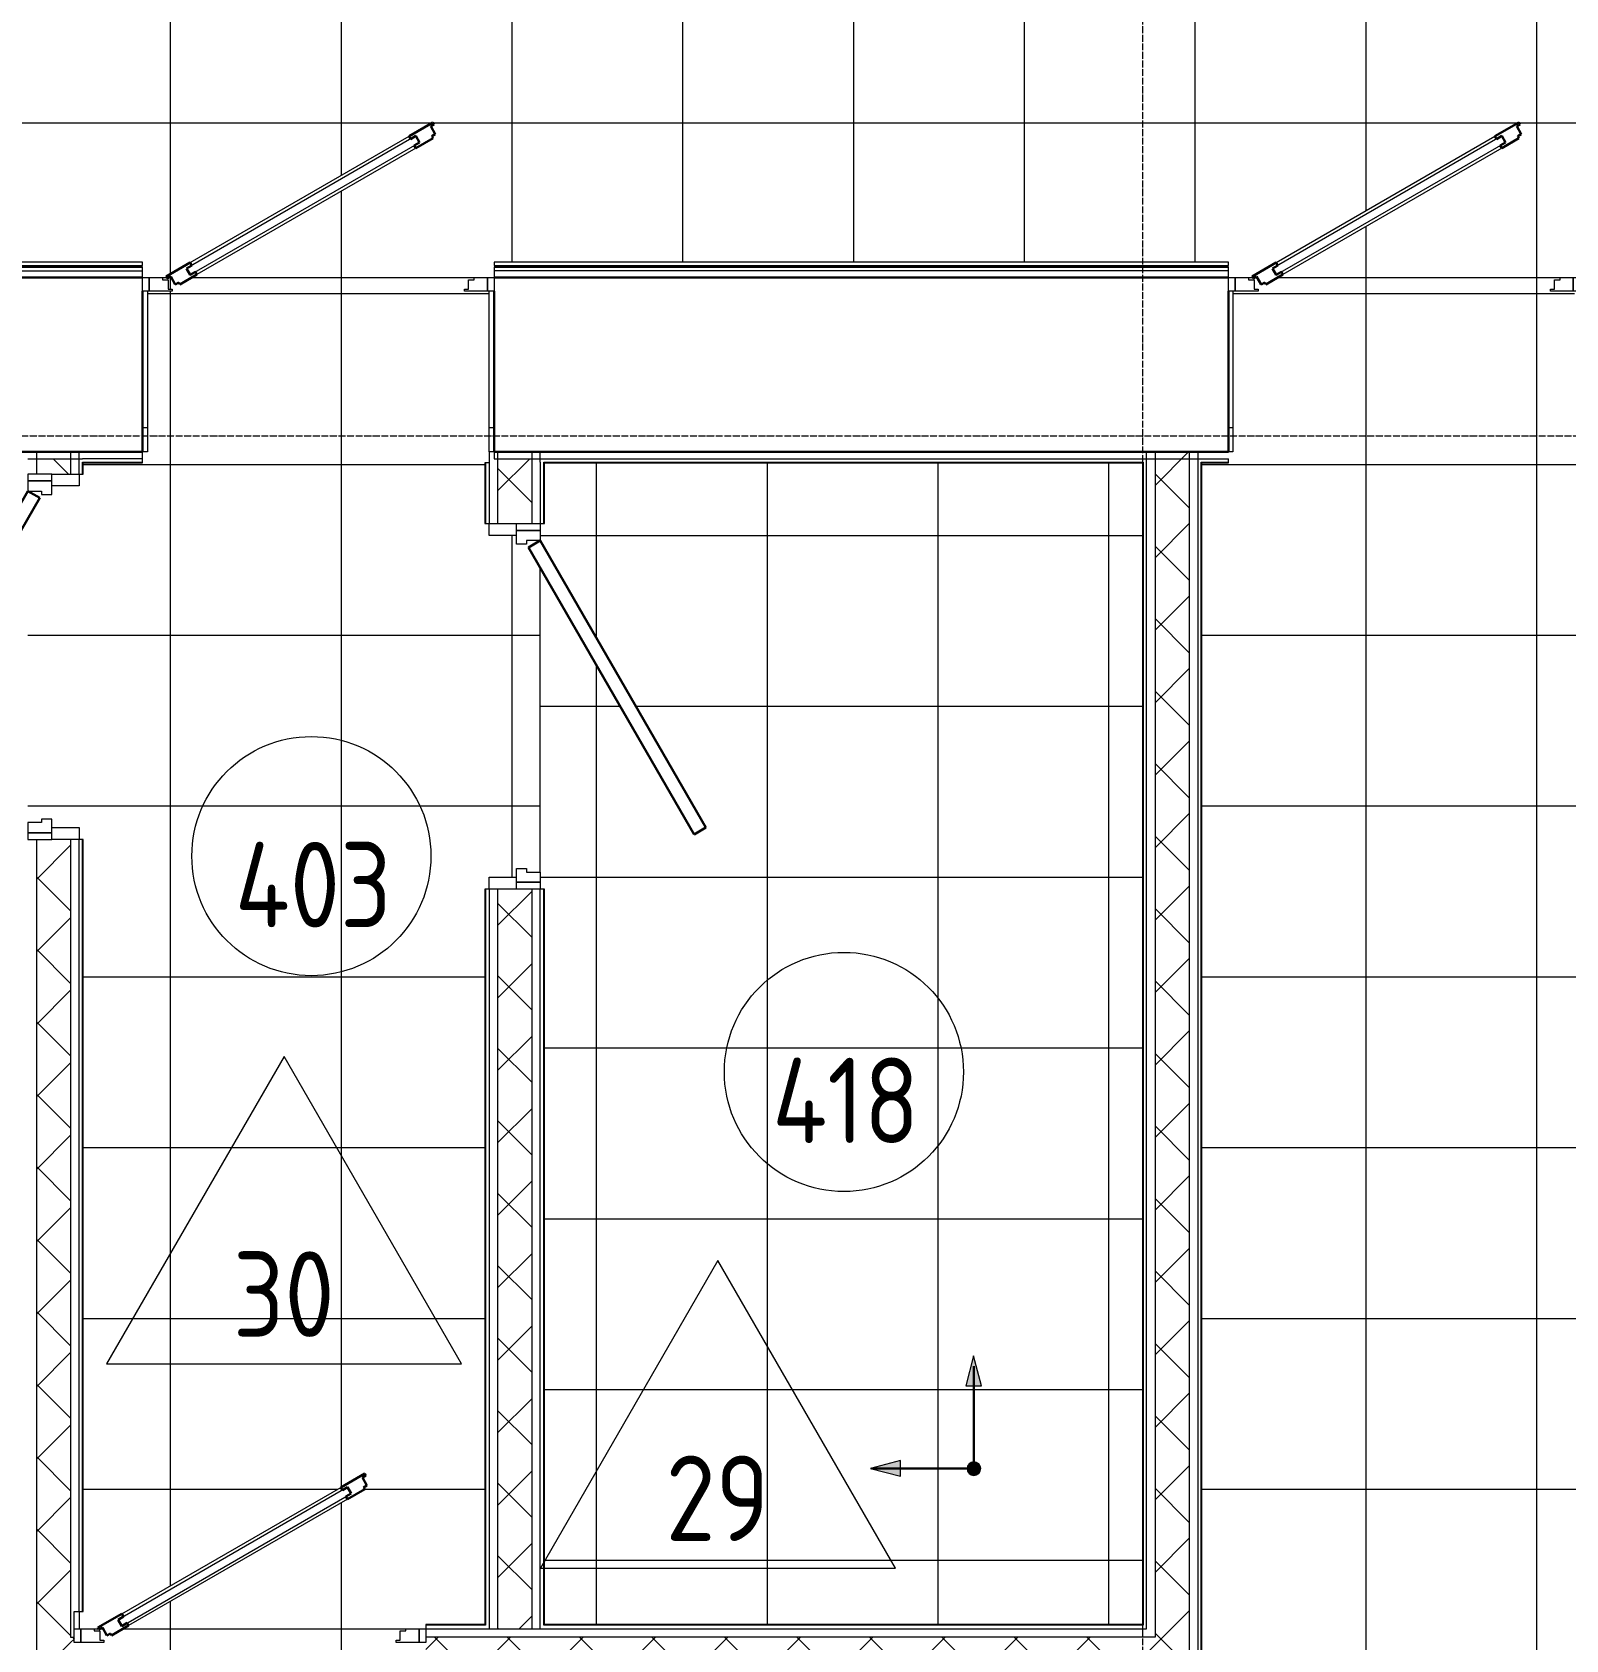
# Model space of a CAD drawing. Header units: millimetres. Extents: x -10915 to 62537, y -37640 to 44223.
# Drawn here: x 35197 to 39688, y 4771 to 9477 of the extents above; entities that cross this region are included whole.
import ezdxf

# ---------------------------------------------------------------- set-up
doc = ezdxf.new("R2010")
doc.units = ezdxf.units.MM
doc.linetypes.add('ADSK_Линия сетки', pattern=[25, 20, -2.5, 0, -2.5])
for name, color, linetype, lineweight in [('Двери', 7, 'Continuous', 9), ('Марки', 7, 'Continuous', 20), ('Марки помещений', 7, 'Continuous', 20), ('Оси', 7, 'Continuous', 9), ('Перекрытие', 7, 'Continuous', 18), ('Перекрытие штриховка', 7, 'Continuous', 18), ('Стены внутренние', 7, 'Continuous', 18), ('Стены несущие', 7, 'Continuous', 30), ('Стены отделка', 7, 'Continuous', 30), ('Стены штриховка', 7, 'Continuous', 9), ('Узлы', 7, 'Continuous', 18)]:
    doc.layers.add(name, color=color, linetype=linetype, lineweight=lineweight)
doc.layers.add('Линии', color=7, linetype='Continuous', lineweight=9, true_color=0x00a600)
doc.styles.add('GOST Common_2', font='GOST_Common.ttf', dxfattribs={"width": 0.9, "height": 250})
pattern_1 = [(45, (0, 0), (-106.066, 106.066), []), (135, (0, 0), (-106.066, -106.066), [])]

# ---------------------------------------------------------------- blocks, each defined once
blk = doc.blocks.new('АС_Дверь_Однопольная_Алюминиевая - 1030х2200 алюм Д31п-4653807-План полов 4-го этажа')
at = {"layer": 'Двери'}
for p, q in [((-390, -215), (-370, -215)), ((-390, -255), (-390, -215)), ((-370, -215), (-370, -255)), ((-370, -215), (-303, -215)), ((-370, -255), (-370, -215)), ((-314.5, -221.5), (-314.5, -248.5)), ((-303, -221.5), (-314.5, -221.5)), ((-303, -215), (-303, -221.5)), ((553, -215), (620, -215)), ((553, -221.5), (553, -215)), ((564.5, -221.5), (553, -221.5)), ((564.5, -248.5), (564.5, -221.5)), ((620, -215), (640, -215)), ((620, -255), (620, -215)), ((620, -215), (620, -255)), ((640, -215), (640, -255)), ((-370, -255), (-390, -255)), ((-331, -255), (-370, -255)), ((-331, -248.5), (-331, -255)), ((-314.5, -248.5), (-331, -248.5)), ((500.3, -262.9), (-171.7, -650.9)), ((-161, -669.5), (511.1, -281.5)), ((-160.6, -634.1), (480.2, -264.1)), ((511.1, -281.5), (500.3, -262.9)), ((581, -248.5), (564.5, -248.5)), ((581, -255), (581, -248.5)), ((620, -255), (581, -255)), ((640, -255), (620, -255)), ((500.2, -298.8), (-140.6, -668.8)), ((-171.7, -650.9), (-161, -669.5))]:
    blk.add_line(p, q, dxfattribs=at)
at = {"layer": 'Двери', "lineweight": 30}
for p, q in [((480.2, -264.1), (530.5, -235.1)), ((530.5, -235.1), (533.7, -240.7)), ((533.7, -240.7), (543.7, -235)), ((543.7, -235), (557.2, -258.4)), ((480.2, -264.1), (484.7, -271.9)), ((484.7, -271.9), (500.3, -262.9)), ((511.1, -281.5), (495.5, -290.5)), ((570.4, -258.3), (500.2, -298.8)), ((500.3, -262.9), (511.1, -281.5)), ((557.2, -258.4), (567.1, -252.6)), ((567.1, -252.6), (570.4, -258.3)), ((495.5, -290.5), (500.2, -298.8)), ((-210.9, -663.1), (-160.6, -634.1)), ((-156.1, -641.9), (-171.7, -650.9)), ((-171.7, -650.9), (-161, -669.5)), ((-160.6, -634.1), (-156.1, -641.9)), ((-217.6, -674.5), (-207.6, -668.7)), ((-204.1, -697.9), (-217.6, -674.5)), ((-214, -703.6), (-204.1, -697.9)), ((-210.8, -709.3), (-214, -703.6)), ((-207.6, -668.7), (-210.9, -663.1)), ((-140.6, -668.8), (-210.8, -709.3)), ((-161, -669.5), (-145.4, -660.5)), ((-145.4, -660.5), (-140.6, -668.8))]:
    blk.add_line(p, q, dxfattribs=at)
blk = doc.blocks.new('АС_Дверь_Однопольная_Алюминиевая - 1030х2200 алюм Д31п-3648851-План полов 4-го этажа')
at = {"layer": 'Двери'}
for p, q in [((-390, -215), (-370, -215)), ((-390, -255), (-390, -215)), ((-370, -215), (-370, -255)), ((-370, -215), (-303, -215)), ((-370, -255), (-370, -215)), ((-314.5, -221.5), (-314.5, -248.5)), ((-303, -221.5), (-314.5, -221.5)), ((-303, -215), (-303, -221.5)), ((553, -215), (620, -215)), ((553, -221.5), (553, -215)), ((564.5, -221.5), (553, -221.5)), ((564.5, -248.5), (564.5, -221.5)), ((620, -215), (640, -215)), ((620, -255), (620, -215)), ((620, -215), (620, -255)), ((640, -215), (640, -255)), ((-370, -255), (-390, -255)), ((-331, -255), (-370, -255)), ((-331, -248.5), (-331, -255)), ((-314.5, -248.5), (-331, -248.5)), ((500.3, -262.9), (-171.7, -650.9)), ((-161, -669.5), (511.1, -281.5)), ((-160.6, -634.1), (480.2, -264.1)), ((511.1, -281.5), (500.3, -262.9)), ((581, -248.5), (564.5, -248.5)), ((581, -255), (581, -248.5)), ((620, -255), (581, -255)), ((640, -255), (620, -255)), ((500.2, -298.8), (-140.6, -668.8)), ((-171.7, -650.9), (-161, -669.5))]:
    blk.add_line(p, q, dxfattribs=at)
at = {"layer": 'Двери', "lineweight": 30}
for p, q in [((480.2, -264.1), (530.5, -235.1)), ((530.5, -235.1), (533.7, -240.7)), ((533.7, -240.7), (543.7, -235)), ((543.7, -235), (557.2, -258.4)), ((480.2, -264.1), (484.7, -271.9)), ((484.7, -271.9), (500.3, -262.9)), ((511.1, -281.5), (495.5, -290.5)), ((570.4, -258.3), (500.2, -298.8)), ((500.3, -262.9), (511.1, -281.5)), ((557.2, -258.4), (567.1, -252.6)), ((567.1, -252.6), (570.4, -258.3)), ((495.5, -290.5), (500.2, -298.8)), ((-210.9, -663.1), (-160.6, -634.1)), ((-156.1, -641.9), (-171.7, -650.9)), ((-171.7, -650.9), (-161, -669.5)), ((-160.6, -634.1), (-156.1, -641.9)), ((-217.6, -674.5), (-207.6, -668.7)), ((-204.1, -697.9), (-217.6, -674.5)), ((-214, -703.6), (-204.1, -697.9)), ((-210.8, -709.3), (-214, -703.6)), ((-207.6, -668.7), (-210.9, -663.1)), ((-140.6, -668.8), (-210.8, -709.3)), ((-161, -669.5), (-145.4, -660.5)), ((-145.4, -660.5), (-140.6, -668.8))]:
    blk.add_line(p, q, dxfattribs=at)
blk = doc.blocks.new('AC_Дверь_Однопольная_Стальная - 1000х2100Н Д35п-металлическая-7234744-План полов 4-го этажа')
at = {"layer": 'Двери', "lineweight": 30}
for p, q in [((-485, 75), (355, 560)), ((375, 525.4), (-465, 40.4)), ((355, 560), (375, 525.4)), ((-465, 40.4), (-485, 75))]:
    blk.add_line(p, q, dxfattribs=at)
at = {"layer": 'Двери'}
for p, q in [((-535, 75), (-515, 75)), ((-535, 5), (-535, 75)), ((-515, 75), (-485, 75)), ((-515, 5), (-515, 75)), ((-515, 75), (-515, 5)), ((-485, 75), (-485, 35)), ((485, 75), (515, 75)), ((485, 35), (485, 75)), ((515, 75), (515, 5)), ((515, 75), (535, 75)), ((515, 5), (515, 75)), ((535, 75), (535, 5)), ((-515, 5), (-535, 5)), ((-475, 5), (-515, 5)), ((-485, 35), (-475, 35)), ((-475, 35), (-475, 5)), ((475, 35), (485, 35)), ((475, 5), (475, 35)), ((515, 5), (475, 5)), ((535, 5), (515, 5))]:
    blk.add_line(p, q, dxfattribs=at)
blk = doc.blocks.new('АС_Дверь_Однопольная_Алюминиевая - 1030х2200 алюм ост с мат_плёнкой Д19п-3648776-План полов 4-го этажа')
at = {"layer": 'Двери'}
for p, q in [((-390, -35), (-370, -35)), ((-390, -75), (-390, -35)), ((-370, -35), (-370, -75)), ((-370, -35), (-303, -35)), ((-370, -75), (-370, -35)), ((-314.5, -41.5), (-314.5, -68.5)), ((-303, -41.5), (-314.5, -41.5)), ((-303, -35), (-303, -41.5)), ((553, -35), (620, -35)), ((553, -41.5), (553, -35)), ((564.5, -41.5), (553, -41.5)), ((564.5, -68.5), (564.5, -41.5)), ((620, -35), (640, -35)), ((620, -75), (620, -35)), ((620, -35), (620, -75)), ((640, -35), (640, -75)), ((-370, -75), (-390, -75)), ((-331, -75), (-370, -75)), ((-331, -68.5), (-331, -75)), ((-314.5, -68.5), (-331, -68.5)), ((500.3, -82.9), (-171.7, -470.9)), ((-160.6, -454.1), (480.2, -84.1)), ((511.1, -101.5), (500.3, -82.9)), ((581, -68.5), (564.5, -68.5)), ((581, -75), (581, -68.5)), ((620, -75), (581, -75)), ((640, -75), (620, -75)), ((-161, -489.5), (511.1, -101.5)), ((500.2, -118.8), (-140.6, -488.8)), ((-171.7, -470.9), (-161, -489.5))]:
    blk.add_line(p, q, dxfattribs=at)
at = {"layer": 'Двери', "lineweight": 30}
for p, q in [((480.2, -84.1), (530.5, -55.1)), ((480.2, -84.1), (484.7, -91.9)), ((484.7, -91.9), (500.3, -82.9)), ((570.4, -78.3), (500.2, -118.8)), ((500.3, -82.9), (511.1, -101.5)), ((530.5, -55.1), (533.7, -60.7)), ((533.7, -60.7), (543.7, -55)), ((543.7, -55), (557.2, -78.4)), ((557.2, -78.4), (567.1, -72.6)), ((567.1, -72.6), (570.4, -78.3)), ((511.1, -101.5), (495.5, -110.5)), ((495.5, -110.5), (500.2, -118.8)), ((-210.9, -483.1), (-160.6, -454.1)), ((-156.1, -461.9), (-171.7, -470.9)), ((-160.6, -454.1), (-156.1, -461.9)), ((-217.6, -494.5), (-207.6, -488.7)), ((-204.1, -517.9), (-217.6, -494.5)), ((-207.6, -488.7), (-210.9, -483.1)), ((-140.6, -488.8), (-210.8, -529.3)), ((-171.7, -470.9), (-161, -489.5)), ((-161, -489.5), (-145.4, -480.5)), ((-145.4, -480.5), (-140.6, -488.8)), ((-214, -523.6), (-204.1, -517.9)), ((-210.8, -529.3), (-214, -523.6))]:
    blk.add_line(p, q, dxfattribs=at)
blk = doc.blocks.new('AC_Дверь_Однопольная_Стальная - 1070х2200Н Д8л противопож EI30-6395701-План полов 4-го этажа')
at = {"layer": 'Двери', "lineweight": 30}
for p, q in [((-355, 560), (-375, 525.4)), ((-375, 525.4), (465, 40.4)), ((485, 75), (-355, 560)), ((465, 40.4), (485, 75))]:
    blk.add_line(p, q, dxfattribs=at)
at = {"layer": 'Двери'}
for p, q in [((-515, 75), (-535, 75)), ((-535, 75), (-535, 5)), ((-485, 75), (-515, 75)), ((-515, 75), (-515, 5)), ((-515, 5), (-515, 75)), ((-485, 35), (-485, 75)), ((515, 75), (485, 75)), ((485, 75), (485, 35)), ((515, 5), (515, 75)), ((535, 75), (515, 75)), ((515, 75), (515, 5)), ((535, 5), (535, 75)), ((-535, 5), (-515, 5)), ((-515, 5), (-475, 5)), ((-475, 35), (-485, 35)), ((-475, 5), (-475, 35)), ((485, 35), (475, 35)), ((475, 35), (475, 5)), ((475, 5), (515, 5)), ((515, 5), (535, 5))]:
    blk.add_line(p, q, dxfattribs=at)
blk = doc.blocks.new('ADSK_Марка_Помещение_ОдноЗначение - Номер-159740-План полов 4-го этажа')
at = {"layer": 'Марки помещений'}
blk.add_circle((0, 0), 3.5, dxfattribs=at)
blk = doc.blocks.new('ADSK_Марка_ПерекрытиеПол - Экземпляр_Отделка пола-158379-План полов 4-го этажа')
at = {"layer": 'Марки', "color": 1, "true_color": 0xff0000}
for p, q in [((0, 9), (-5.196, 0)), ((5.196, 0), (0, 9)), ((-5.196, 0), (5.196, 0))]:
    blk.add_line(p, q, dxfattribs=at)

msp = doc.modelspace()

# ---------------------------------------------------------------- hatches: boundary and pattern name
at = {"layer": 'Перекрытие штриховка', "lineweight": 9, "true_color": 0x787878}
h = msp.add_hatch(dxfattribs=at)
h.set_pattern_fill('FP_18', color=8, style=0, pattern_type=2)
h.set_pattern_definition([(0, (9602.2, 36211.3), (0, 500), []), (90, (9602.2, 36211.3), (-500, 3e-14), [])])
h.paths.add_polyline_path([(47086.468, 8849.26), (47087.212, 8848.811), (47087.212, 8849.482)])
h.paths.add_polyline_path([(47382.331, 8845.461), (47381.412, 8844.172), (47382.639, 8844.429), (47382.553, 8844.717)])
h.paths.add_polyline_path([(48911.614, 9646.429), (48913.614, 9644.429), (48913.614, 9646.429)])
h.paths.add_polyline_path([(24278.876, 12574.426), (24278.876, 12575.226), (24278.865, 12574.434)])
h.paths.add_polyline_path([(31985.904, 8790.238), (31983.904, 8788.238), (31985.904, 8788.238)])
h.paths.add_polyline_path([(44748.18, 8627.057), (47077.5, 8627.057), (47078.181, 8833.429), (47083.106, 8846.996), (47092.141, 8852.197), (47093.31, 8852.51), (47095.821, 8853.714), (47135.503, 8854.475), (47135.503, 8864.499), (47148.494, 8864.499), (47148.494, 8854.475), (47366.5, 8853.747), (47380.753, 8847.805), (47385.581, 8841.333), (47385.581, 8838.619), (47386.771, 8837.322), (47387.5, 8771.831), (47388.635, 8627.057), (47394.5, 8627.212), (47394.5, 8979.429), (47410.5, 8979.429), (47410.5, 9518.429), (47402.5, 9518.429), (47402.5, 9528.429), (47410.5, 9528.429), (47410.5, 9634.429), (47408.5, 9634.429), (47408.5, 9646.429), (48883.614, 9646.429), (48883.614, 9770), (48893.614, 9770), (48893.614, 9646.429), (48911.614, 9646.429), (48911.614, 9770), (48923.614, 9770), (48923.614, 9879.641), (48471.614, 10662.528), (48479.409, 10667.028), (48474.409, 10675.688), (48519.442, 10701.688), (48514.442, 10710.348), (48522.236, 10714.848), (48923.614, 10019.641), (48923.614, 10920.359), (48842.236, 10779.408), (48834.442, 10783.908), (48829.442, 10775.248), (48784.409, 10801.248), (48779.409, 10792.587), (48771.614, 10797.087), (48923.614, 11060.359), (48923.614, 11170), (48911.614, 11170), (48911.614, 12109.937), (48893.614, 12109.937), (48893.614, 11170), (48883.614, 11170), (48883.614, 12081.937), (48373.189, 12081.937), (48373.189, 12091.937), (48883.614, 12091.937), (48883.614, 12109.937), (48373.189, 12109.937), (48373.189, 12613.937), (48548.684, 12613.937), (48548.556, 12616.937), (48373.189, 12616.937), (48373.189, 12626.937), (48548.822, 12626.937), (48550.822, 12814.342), (46168.189, 12814.342), (46168.189, 12626.937), (46633.189, 12626.937), (46633.189, 12616.937), (46168.189, 12616.937), (46168.189, 12613.937), (46633.189, 12613.937), (46633.189, 12109.937), (44699.094, 12109.937), (44699.094, 12141.937), (42999.094, 12141.937), (42999.094, 12109.937), (39894.565, 12109.937), (39894.565, 12141.937), (39129.809, 12141.937), (39715.349, 11803.687), (39712.201, 11798.187), (39722.14, 11792.448), (39708.64, 11769.066), (39718.599, 11763.316), (39715.349, 11757.687), (39049.809, 12141.937), (38864.565, 12141.937), (38864.565, 12109.937), (37896.849, 12109.937), (37896.826, 12111.937), (37894.826, 12111.937), (37889.952, 12525.562), (37889.835, 12525.594), (37871.951, 12525.594), (37877.06, 12091.937), (38864.565, 12091.937), (38864.565, 12081.937), (37867.177, 12081.937), (37861.796, 12525.668), (35142.497, 12532.827), (35142.668, 12542.826), (37861.832, 12535.668), (37861.773, 12538.668), (24465.876, 12572.837), (24465.876, 12423.559), (24455.876, 12423.559), (24455.876, 12573.96), (24452.876, 12573.368), (24452.876, 12423.559), (24440.876, 12423.559), (24440.876, 12420.75), (24340.876, 12420.75), (24340.876, 12430.75), (24300.876, 12430.75), (24300.876, 12420.75), (24283.876, 12420.75), (24283.876, 12423.559), (24278.876, 12423.559), (24278.876, 12574.426), (24275.876, 12574.401), (24275.876, 12423.559), (24265.876, 12423.559), (24265.876, 12574.461), (24171.376, 12574.461), (24171.376, 12455.512), (24200.876, 12455.512), (24200.876, 12443.512), (24171.376, 12443.512), (24171.376, 10935.75), (24283.876, 10935.75), (24283.876, 10960.75), (24300.876, 10960.75), (24300.876, 10950.75), (24340.876, 10950.75), (24340.876, 10960.75), (24440.876, 10960.75), (24440.876, 10935.75), (31998.904, 10935.75), (31998.904, 10730.75), (31988.904, 10730.75), (31988.904, 10925.75), (24440.876, 10925.75), (24440.876, 10922.75), (31983.904, 10922.75), (31983.904, 10920.75), (31985.904, 10920.75), (31985.904, 10730.75), (31973.904, 10730.75), (31973.904, 10645.358), (31978.404, 10647.956), (32295.904, 10098.029), (32288.11, 10093.529), (32293.11, 10084.869), (32248.077, 10058.869), (32253.077, 10050.209), (32245.283, 10045.709), (31973.904, 10515.75), (31973.904, 9245.75), (32375.283, 9940.957), (32383.077, 9936.457), (32388.077, 9945.118), (32433.11, 9919.118), (32438.11, 9927.778), (32445.904, 9923.278), (31978.404, 9113.544), (31973.904, 9116.142), (31973.904, 9030.75), (31985.904, 9030.75), (31985.904, 8790.238), (31988.904, 8790.238), (31988.904, 9030.75), (31998.904, 9030.75), (31998.904, 8803.238), (35520, 8803.238), (35520, 8793.238), (31998.904, 8793.238), (31998.904, 8790.238), (35520, 8790.238), (35520, 8758.238), (35591.506, 8758.238), (35589.838, 8761.609), (36370.865, 9212.347), (36374.034, 9206.859), (36364.075, 9201.109), (36377.575, 9177.726), (36367.615, 9171.976), (36370.784, 9166.3), (35664, 8758.238), (36550, 8758.238), (36550, 8790.238), (38699.5, 8790.238), (38699.5, 8758.238), (38771.006, 8758.238), (38769.338, 8761.609), (39550.365, 9212.347), (39553.534, 9206.859), (39543.575, 9201.109), (39557.075, 9177.726), (39547.115, 9171.976), (39550.284, 9166.3), (38843.5, 8758.238), (39729.5, 8758.238), (39729.5, 8790.238), (40041.13, 8790.238), (40041.13, 8793.238), (39729.5, 8793.238), (39729.5, 8803.238), (40041.13, 8803.238), (40041.13, 9100.345), (41961.083, 9100.345), (41961.979, 8797.99), (41963.736, 8667.057), (42381.756, 8667.057), (42381.756, 8657.057), (41963.537, 8657.057), (41963.869, 8639.057), (42381.756, 8639.057), (42381.756, 8627.057), (42431.756, 8627.057), (43271.801, 9112.057), (43291.801, 9077.416), (42511.756, 8627.057), (43451.756, 8627.057), (43451.756, 8639.057), (44175, 8639.057), (44175.031, 8637.057), (44177, 8637.057), (44177, 8627.057), (44195, 8627.057), (44195, 8657.057), (43451.756, 8657.057), (43451.756, 8667.057), (44205, 8667.057), (44205, 8627.057)])
h.paths.add_polyline_path([(41950.758, 8637.057), (41950.426, 8638.744), (41948.868, 8637.057), (41950.736, 8637.057)])
h.paths.add_polyline_path([(41950.736, 8639.057), (41953.736, 8639.057), (41953.537, 8657.057), (41950.537, 8657.057)])
h.paths.add_polyline_path([(41951.083, 8667.057), (41953.426, 8667.057), (41951.083, 8983.221), (41951.083, 9090.345), (40051.13, 9090.345), (40051.13, 8803.238), (40054.13, 8803.238), (40054.13, 9085.345), (40056.13, 9085.345), (40056.13, 9087.345), (41946.083, 9087.345), (41946.083, 9085.345), (41948.083, 9085.345), (41948.978, 8797.99), (41950.868, 8667.057)])
h.paths.add_polyline_path([(31985.904, 8758.238), (32616.756, 8758.238), (32616.728, 8778.238), (31973.904, 8778.238), (31973.904, 8758.238), (31983.904, 8758.238)])
h.paths.add_polyline_path([(38776.5, 8758.238), (38784.285, 8758.238), (38782.129, 8761.488)])
h.paths.add_polyline_path([(35604.785, 8758.238), (35602.629, 8761.488), (35597, 8758.238), (35602.838, 8758.238)])
h.paths.add_polyline_path([(40054.13, 8790.238), (40054.13, 8793.238), (40051.13, 8793.238), (40051.13, 8790.238)])
h.paths.add_polyline_path([(40056.13, 8788.238), (40054.13, 8790.238), (40054.13, 8788.238)])
h.paths.add_polyline_path([(36802.446, 8793.238), (36550, 8793.238), (36550, 8803.238), (38699.5, 8803.238), (38699.5, 8793.238), (36893.264, 8793.238)])
h.paths.add_polyline_path([(47095.5, 8833.93), (47094.352, 8835.147), (47094.832, 8834.097)])
h.paths.add_polyline_path([(47369.5, 8833.936), (47370.939, 8835.433), (47370.377, 8836.429), (47369.5, 8834.81), (47369.5, 8834.136)])
h.paths.add_polyline_path([(31973.904, 9123.75), (31975.61, 9126.704), (31973.904, 9126.704)])
h.paths.add_polyline_path([(31973.904, 10633.811), (31975.61, 10634.795), (31973.904, 10637.75), (31973.904, 10634.795)])
h.paths.add_polyline_path([(24283.876, 10922.75), (24283.876, 10925.75), (24171.376, 10925.75), (24171.376, 10922.75), (24178.663, 10922.75)])
h.paths.add_polyline_path([(44847.212, 12081.937), (44699.094, 12081.937), (44699.094, 12091.937), (46633.189, 12091.937), (46633.189, 12081.937), (44890.918, 12081.937)])
h.paths.add_polyline_path([(42966.094, 12081.937), (39894.565, 12081.937), (39894.565, 12091.937), (42999.094, 12091.937), (42999.094, 12081.937)])
h.paths.add_polyline_path([(48911.614, 12109.937), (48913.614, 12111.937), (48911.614, 12111.937)])
h.paths.add_polyline_path([(35190.406, 12414.596), (24550.531, 12466.184), (24550.589, 12478.184), (35190.464, 12426.596)])
h.paths.add_polyline_path([(24438.376, 12470.75), (24440.876, 12470.75), (24439.833, 12574.837), (24438.376, 12574.837), (24438.376, 12567.99)])
h.paths.add_polyline_path([(37889.835, 12535.594), (37889.799, 12538.594), (37871.798, 12538.594), (37871.833, 12535.641), (37889.799, 12535.594)])
h.paths.add_polyline_path([(37891.776, 12538.589), (37891.799, 12538.594), (37891.75, 12540.562), (37889.952, 12538.594)])
h.paths.add_polyline_path([(37901.784, 12539.991), (37921.779, 12540.462), (37921.19, 12550.511), (37901.66, 12550.459), (37901.777, 12540.562)])
h.paths.add_polyline_path([(48608.346, 12601.937), (48588.558, 12602.15), (48588.686, 12601.937), (48606.423, 12601.937)])
h.paths.add_polyline_path([(46143.189, 12601.937), (46143.189, 12605.472), (46123.189, 12605.472), (46123.189, 12601.937)])
h.paths.add_polyline_path([(48576.685, 12613.937), (48576.685, 12616.937), (48558.716, 12616.937), (48558.684, 12613.937)])
h.paths.add_polyline_path([(48578.664, 12611.937), (48578.664, 12613.937), (48576.685, 12613.937)])
h.paths.add_polyline_path([(46155.189, 12613.937), (46158.189, 12613.937), (46158.189, 12616.937), (46155.189, 12616.937)])
h.paths.add_polyline_path([(46153.189, 12611.937), (46155.189, 12613.937), (46153.189, 12613.937)])
h.paths.add_polyline_path([(46158.189, 12626.937), (46158.189, 12814.342), (46155.189, 12814.342), (46155.189, 12626.937)])
h.paths.add_polyline_path([(48558.823, 12626.937), (48576.824, 12626.937), (48578.685, 12814.342), (48560.823, 12814.342), (48560.295, 12764.924)])
h = msp.add_hatch(dxfattribs=at)
h.set_pattern_fill('FP_57', color=8, style=0, pattern_type=2)
h.set_pattern_definition([(270, (-897.8, 38211.3), (500, 3e-14), []), (0, (-897.8, 38211.3), (0, 500), [])])
h.paths.add_polyline_path([(36523, 4815.238), (36523, 4813.238), (36524.891, 4813.347)])
h.paths.add_polyline_path([(35340, 4803.238), (35391.506, 4803.238), (35389.838, 4806.609), (36170.865, 5257.347), (36174.034, 5251.859), (36164.075, 5246.109), (36177.575, 5222.726), (36167.615, 5216.976), (36170.784, 5211.3), (35464, 4803.238), (36350, 4803.238), (36350, 4815.238), (36523, 4815.238), (36523, 6968.238), (36535, 6968.238), (36535, 7003.238), (36615, 7003.238), (36615, 7028.238), (36645, 7028.238), (36645, 7018.238), (36685, 7018.238), (36685, 7908.238), (36650.359, 7968.238), (36685, 7988.238), (36645, 7988.238), (36645, 7978.238), (36615, 7978.238), (36615, 8003.238), (36535, 8003.238), (36535, 8038.238), (36523, 8038.238), (36523, 8216.238), (36535, 8216.238), (36535, 8718.238), (36463, 8718.238), (36463, 8724.738), (36474.5, 8724.738), (36474.5, 8751.738), (36491, 8751.738), (36491, 8758.238), (35664, 8758.238), (35629.548, 8738.347), (35626.298, 8743.976), (35616.269, 8738.347), (35604.785, 8758.238), (35595.5, 8757.372), (35592.879, 8755.859), (35591.506, 8758.238), (35579, 8758.238), (35579, 8751.738), (35595.5, 8751.738), (35595.5, 8724.738), (35607, 8724.738), (35607, 8718.238), (35535, 8718.238), (35535, 8248.238), (35520, 8247.188), (35520, 8216.238), (35347, 8216.238), (35347, 8183.238), (35335, 8183.238), (35335, 8148.238), (35255, 8148.238), (35255, 8123.238), (35225, 8123.238), (35225, 8133.238), (35185, 8133.238), (35219.641, 8113.238), (35185, 8053.238), (35185, 7163.238), (35225, 7163.238), (35225, 7173.238), (35255, 7173.238), (35255, 7148.238), (35335, 7148.238), (35335, 7113.238), (35347, 7113.238), (35347, 4853.238), (35335, 4853.238), (35335, 4803.238)])
h.paths.add_polyline_path([(35397, 4803.238), (35404.785, 4803.238), (35402.629, 4806.488)])
h.paths.add_polyline_path([(35347, 8216.238), (35347, 8218.238), (35345, 8218.238)])
h = msp.add_hatch(dxfattribs=at)
h.set_pattern_fill('FP_54', color=8, style=0, pattern_type=2)
h.set_pattern_definition([(270, (602.2, 36711.3), (500, 3e-14), []), (0, (602.2, 36711.3), (0, 500), [])])
h.paths.add_polyline_path([(38622, 2410.232), (38620.546, 2408.232), (38622, 2408.232)])
h.paths.add_polyline_path([(41515.802, 2410.232), (41514.056, 2567.621), (38622, 2567.621), (38622, 2410.232), (41483.028, 2410.232)])
h.paths.add_polyline_path([(41517.825, 2408.232), (41515.802, 2410.232), (41515.936, 2408.232)])
h.paths.add_polyline_path([(38622, 8216.238), (38622, 8218.238), (38620.229, 8218.01)])
h.paths.add_polyline_path([(41457.211, 2579.621), (41513.922, 2579.621), (41457.211, 7689.201), (40228.5, 7689.201), (40228.5, 7695.201), (40222.5, 7695.201), (40222.5, 7795.201), (40216.5, 7795.201), (40216.5, 8216.238), (39729.5, 8216.238), (39729.5, 8248.238), (39712.5, 8248.238), (39712.5, 8718.238), (39642.5, 8718.238), (39642.5, 8724.738), (39654, 8724.738), (39654, 8751.738), (39670.5, 8751.738), (39670.5, 8758.238), (38843.5, 8758.238), (38809.048, 8738.347), (38805.798, 8743.976), (38795.769, 8738.347), (38784.285, 8758.238), (38775, 8757.372), (38772.379, 8755.859), (38771.006, 8758.238), (38758.5, 8758.238), (38758.5, 8751.738), (38775, 8751.738), (38775, 8724.738), (38786.5, 8724.738), (38786.5, 8718.238), (38712.5, 8718.238), (38712.5, 8248.238), (38610, 8248.238), (38610, 8228.238), (38699.5, 8228.238), (38699.5, 8216.238), (38622, 8216.238), (38622, 2579.621), (41428.314, 2579.621)])
h.paths.add_polyline_path([(41457.211, 7689.201), (41459.211, 7689.201), (41459.189, 7691.201)])
h.paths.add_polyline_path([(40216.5, 8216.238), (40218.5, 8216.238), (40218.5, 8218.238)])
h = msp.add_hatch(dxfattribs=at)
h.set_pattern_fill('FP_62', color=8, style=0, pattern_type=2)
h.set_pattern_definition([(90, (37849.57, 6003.24), (-500, 3e-14), []), (180, (37849.57, 6003.24), (-6e-14, -500), [])])
h.paths.add_polyline_path([(36697, 8216.238), (36695, 8218.238), (36695, 8216.238)])
h.paths.add_polyline_path([(38448, 4815.238), (38448, 8216.238), (36697, 8216.238), (36697, 8038.238), (36685, 8038.238), (36685, 7988.238), (37170, 7148.193), (37135.359, 7128.193), (36685, 7908.238), (36685, 6968.238), (36697, 6968.238), (36697, 4815.238), (37939.577, 4815.238)])
h.paths.add_polyline_path([(38448, 4813.238), (38449.989, 4813.249), (38448, 4815.238)])
h.paths.add_polyline_path([(36697, 4813.238), (36697, 4815.238), (36695, 4813.238)])
h.paths.add_polyline_path([(38450, 8216.238), (38450, 8218.238), (38448, 8216.238)])
h = msp.add_hatch(dxfattribs=at)
h.set_pattern_fill('FP_61', color=8, style=0, pattern_type=2)
h.set_pattern_definition([(0, (-397.8, 9453.67), (0, 500), []), (90, (-397.8, 9453.67), (-500, 3e-14), [])])
h.paths.add_polyline_path([(38449.565, 2398.232), (38460, 2398.232), (38460, 2438.232), (38449.565, 2438.232), (38449.565, 2409.305)])
h.paths.add_polyline_path([(38448, 2448.232), (38450, 2448.232), (38448, 2450.232)])
h.paths.add_polyline_path([(38448, 4641.238), (38450, 4641.238), (38450, 4643.238)])
h.paths.add_polyline_path([(35347, 2450.232), (38448, 2450.232), (38448, 4641.238), (36350, 4641.238), (36350, 4653.238), (36335, 4653.238), (36335, 4763.238), (36263, 4763.238), (36263, 4769.738), (36274.5, 4769.738), (36274.5, 4796.738), (36291, 4796.738), (36291, 4803.238), (35464, 4803.238), (35429.548, 4783.347), (35426.298, 4788.976), (35416.269, 4783.347), (35404.785, 4803.238), (35395.5, 4802.372), (35392.879, 4800.859), (35391.506, 4803.238), (35379, 4803.238), (35379, 4796.738), (35395.5, 4796.738), (35395.5, 4769.738), (35407, 4769.738), (35407, 4763.238), (35335, 4763.238), (35335, 4641.238), (35347, 4641.238), (35347, 2462.228)])
h.paths.add_polyline_path([(35345, 2448.232), (35347, 2450.232), (35345, 2450.232)])
at = {"layer": 'Стены внутренние', "lineweight": 9}
h = msp.add_hatch(dxfattribs=at)
h.set_pattern_fill('FP_3', color=256, style=0, pattern_type=2)
h.set_pattern_definition(pattern_1)
h.paths.add_polyline_path([(38577.325, 2373.428), (38585, 2373.428), (38585, 8248.238), (38485, 8248.238), (38485, 2373.428)])
h = msp.add_hatch(dxfattribs=at)
h.set_pattern_fill('FP_3', color=256, style=0, pattern_type=2)
h.set_pattern_definition(pattern_1)
h.paths.add_polyline_path([(35234.778, 2388.238), (35310, 2388.238), (35310, 7113.238), (35210, 7113.238), (35210, 2388.238)])
h.paths.add_polyline_path([(35310, 8183.238), (35310, 8228.238), (35210, 8228.238), (35210, 8183.238), (35255, 8183.238)])
h = msp.add_hatch(dxfattribs=at)
h.set_pattern_fill('FP_3', color=256, style=0, pattern_type=2)
h.set_pattern_definition(pattern_1)
h.paths.add_polyline_path([(36660, 4803.238), (36660, 6968.238), (36560, 6968.238), (36560, 4803.238)])
h.paths.add_polyline_path([(36660, 8038.238), (36660, 8228.238), (36560, 8228.238), (36560, 8038.238), (36650.359, 8038.238)])
h = msp.add_hatch(dxfattribs=at)
h.set_pattern_fill('FP_3', color=256, style=0, pattern_type=2)
h.set_pattern_definition(pattern_1)
h.paths.add_polyline_path([(38147.749, 4678.238), (38485, 4678.238), (38485, 4778.238), (36350, 4778.238), (36350, 4678.238), (37548.849, 4678.238)])
h.paths.add_polyline_path([(35320, 4678.238), (35320, 4778.238), (35310, 4778.238), (35310, 4678.238), (35314.283, 4678.238)])
at = {"layer": 'Узлы', "true_color": 0xff0000}
for points in [[(37976.934, 5513.865), (37953.309, 5602.036), (37931.326, 5513.865), (37974.549, 5513.865)], [(37739.898, 5249.838), (37739.898, 5295.446), (37651.727, 5271.821), (37708.448, 5257.679)], [(37954.549, 5251.821), (37959.725, 5252.503), (37964.549, 5254.501), (37968.691, 5257.679), (37971.869, 5261.821), (37973.867, 5266.645), (37974.549, 5271.821), (37973.867, 5276.997), (37971.869, 5281.821), (37968.691, 5285.963), (37964.549, 5289.142), (37959.725, 5291.14), (37954.549, 5291.821), (37949.372, 5291.14), (37944.549, 5289.142), (37940.407, 5285.963), (37937.228, 5281.821), (37935.23, 5276.997), (37934.549, 5271.821), (37935.23, 5266.645), (37937.228, 5261.821), (37940.407, 5257.679), (37944.549, 5254.501), (37949.372, 5252.503)]]:
    msp.add_hatch(color=1, dxfattribs=at).paths.add_polyline_path(points)

# ---------------------------------------------------------------- linework, layer by layer
at = {"layer": 'Линии', "color": 1, "lineweight": 18, "true_color": 0xff0000}
for p, q in [((37953.309, 5602.036), (37931.326, 5513.865)), ((37976.934, 5513.865), (37953.309, 5602.036)), ((37931.326, 5513.865), (37976.934, 5513.865)), ((37739.898, 5295.446), (37651.727, 5271.821)), ((37651.727, 5271.821), (37739.898, 5249.838)), ((37739.898, 5249.838), (37739.898, 5295.446))]:
    msp.add_line(p, q, dxfattribs=at)
at = {"layer": 'Линии', "color": 1, "lineweight": 30, "true_color": 0xff0000}
for q in [(37954.549, 5571.821), (37654.549, 5271.821)]:
    msp.add_line((37954.549, 5271.821), q, dxfattribs=at)
at = {"layer": 'Линии', "color": 1, "lineweight": 18, "true_color": 0xff0000}
for start, end in [(0, 180), (180, 0)]:
    msp.add_arc((37954.549, 5271.821), 20, start, end, dxfattribs=at)
at = {"layer": 'Оси', "linetype": 'ADSK_Линия сетки'}
for p, q in [((38449.565, -5058.965), (38449.565, 20964.27)), ((-10114.729, 8295), (56004.853, 8295))]:
    msp.add_line(p, q, dxfattribs=at)
at = {"layer": 'Перекрытие'}
for p, q in [((35579, 8758.238), (35591.506, 8758.238)), ((35597, 8758.238), (35604.785, 8758.238)), ((35664, 8758.238), (36491, 8758.238)), ((38758.5, 8758.238), (38771.006, 8758.238)), ((38776.5, 8758.238), (38784.285, 8758.238)), ((38843.5, 8758.238), (39670.5, 8758.238)), ((35535, 8718.238), (35535, 8248.238)), ((36535, 8248.238), (36535, 8718.238)), ((38712.5, 8718.238), (38712.5, 8248.238)), ((35535, 8318.238), (35520, 8318.238)), ((36550, 8318.238), (36535, 8318.238)), ((38712.5, 8318.238), (38699.5, 8318.238)), ((35535, 8248.238), (35520, 8248.238)), ((38712.5, 8248.238), (38699.5, 8248.238)), ((35335, 8148.238), (35255, 8148.238)), ((35335, 8183.238), (35335, 8148.238)), ((36535, 8003.238), (36535, 8038.238)), ((36615, 8003.238), (36535, 8003.238)), ((36685, 7018.238), (36685, 7908.238)), ((35255, 7148.238), (35335, 7148.238)), ((35335, 7148.238), (35335, 7113.238)), ((36535, 6968.238), (36535, 7003.238)), ((36535, 7003.238), (36615, 7003.238)), ((35335, 4853.238), (35335, 4803.238)), ((35379, 4803.238), (35391.506, 4803.238)), ((35397, 4803.238), (35404.785, 4803.238)), ((35464, 4803.238), (36291, 4803.238))]:
    msp.add_line(p, q, dxfattribs=at)
at = {"layer": 'Стены несущие'}
for p, q in [((35520, 8758.238), (32616.756, 8758.238)), ((38699.5, 8758.238), (36550, 8758.238)), ((35520, 8248.238), (35520, 8718.238)), ((36550, 8718.238), (36550, 8248.238)), ((38699.5, 8248.238), (38699.5, 8718.238)), ((35520, 8248.238), (32616.756, 8248.238)), ((38699.5, 8248.238), (36550, 8248.238))]:
    msp.add_line(p, q, dxfattribs=at)
at = {"layer": 'Стены отделка', "lineweight": 9}
for p, q in [((35520, 8803.238), (31998.904, 8803.238)), ((35520, 8793.238), (35520, 8803.238)), ((38699.5, 8803.238), (36550, 8803.238)), ((36550, 8803.238), (36550, 8793.238)), ((38699.5, 8793.238), (38699.5, 8803.238)), ((31998.904, 8793.238), (35520, 8793.238)), ((35520, 8790.238), (31998.904, 8790.238)), ((35520, 8758.238), (35520, 8790.238)), ((36550, 8793.238), (38699.5, 8793.238)), ((36550, 8790.238), (36550, 8758.238)), ((38699.5, 8790.238), (36550, 8790.238)), ((38699.5, 8758.238), (38699.5, 8790.238)), ((35335, 8228.238), (35335, 8248.238)), ((35520, 8216.238), (35520, 8248.238)), ((36550, 8248.238), (36535, 8248.238)), ((36535, 8248.238), (36535, 8216.238)), ((36550, 8248.238), (36550, 8228.238)), ((36685, 8218.238), (36685, 8248.238)), ((38460, 4803.238), (38460, 8248.238)), ((38610, 8248.238), (38610, 2393.428)), ((35185, 8228.238), (35345, 8228.238)), ((35347, 8183.238), (35347, 8216.238)), ((35347, 8216.238), (35520, 8216.238)), ((36535, 8216.238), (36523, 8216.238)), ((36523, 8216.238), (36523, 8038.238)), ((36550, 8228.238), (38699.5, 8228.238)), ((36697, 8216.238), (38448, 8216.238)), ((36697, 8038.238), (36697, 8216.238)), ((38448, 8216.238), (38448, 4815.238)), ((38622, 2410.232), (38622, 8216.238)), ((38622, 8216.238), (38699.5, 8216.238)), ((38699.5, 8216.238), (38699.5, 8228.238)), ((35255, 8183.238), (35347, 8183.238)), ((36523, 8038.238), (36615, 8038.238)), ((36685, 8038.238), (36697, 8038.238)), ((35347, 7113.238), (35255, 7113.238)), ((35347, 4853.238), (35347, 7113.238)), ((36615, 6968.238), (36523, 6968.238)), ((36523, 6968.238), (36523, 4815.238)), ((36697, 6968.238), (36685, 6968.238)), ((36697, 4815.238), (36697, 6968.238)), ((35320, 4803.238), (35320, 4853.238)), ((35320, 4853.238), (35347, 4853.238)), ((36523, 4815.238), (36350, 4815.238)), ((36350, 4815.238), (36350, 4803.238)), ((36525, 4803.238), (38460, 4803.238)), ((38448, 4815.238), (36697, 4815.238))]:
    msp.add_line(p, q, dxfattribs=at)
at = {"layer": 'Стены штриховка'}
for p, q in [((35520, 8788.238), (31998.904, 8788.238)), ((32616.728, 8778.238), (35520, 8778.238)), ((38699.5, 8788.238), (36550, 8788.238)), ((38699.5, 8778.238), (36550, 8778.238)), ((35210, 8248.238), (35210, 8183.238)), ((35310, 8248.238), (35310, 8183.238)), ((36560, 8248.238), (36560, 8038.238)), ((36660, 8248.238), (36660, 8038.238)), ((38485, 8248.238), (38485, 4778.238)), ((38585, 8248.238), (38585, 2373.428)), ((35335, 8183.238), (35335, 8228.238)), ((35520, 8228.238), (35345, 8228.238)), ((35345, 8183.238), (35345, 8218.238)), ((35345, 8218.238), (35520, 8218.238)), ((36525, 8216.238), (36525, 8038.238)), ((36535, 8216.238), (36535, 8038.238)), ((36685, 8218.238), (36685, 8038.238)), ((36695, 8218.238), (38450, 8218.238)), ((36695, 8038.238), (36695, 8218.238)), ((38450, 8218.238), (38450, 4813.238)), ((38620, 2408.232), (38620, 8218.238)), ((38620, 8218.238), (38699.5, 8218.238)), ((35210, 7113.238), (35210, 2388.238)), ((35310, 7113.238), (35310, 4778.238)), ((35335, 4853.238), (35335, 7113.238)), ((35345, 4853.238), (35345, 7113.238)), ((36525, 6968.238), (36525, 4813.238)), ((36535, 6968.238), (36535, 4803.238)), ((36560, 6968.238), (36560, 4803.238)), ((36660, 6968.238), (36660, 4803.238)), ((36685, 4803.238), (36685, 6968.238)), ((36695, 4813.238), (36695, 6968.238)), ((36525, 4813.238), (36350, 4813.238)), ((36350, 4803.238), (36525, 4803.238)), ((38450, 4813.238), (36695, 4813.238)), ((35310, 4778.238), (35320, 4778.238)), ((38485, 4778.238), (36350, 4778.238))]:
    msp.add_line(p, q, dxfattribs=at)

# ---------------------------------------------------------------- block references
at = {"layer": 'Двери', "rotation": 180}
for name, p in [('АС_Дверь_Однопольная_Алюминиевая - 1030х2200 алюм Д31п-3648851-План полов 4-го этажа', (36160, 8503.238)), ('АС_Дверь_Однопольная_Алюминиевая - 1030х2200 алюм Д31п-4653807-План полов 4-го этажа', (39339.5, 8503.238)), ('АС_Дверь_Однопольная_Алюминиевая - 1030х2200 алюм ост с мат_плёнкой Д19п-3648776-План полов 4-го этажа', (35960, 4728.238))]:
    msp.add_blockref(name, p, dxfattribs=at)
at = {"layer": 'Двери', "color": 8, "true_color": 0x7f7f7f}
for name, p, rotation in [('AC_Дверь_Однопольная_Стальная - 1070х2200Н Д8л противопож EI30-6395701-План полов 4-го этажа', (35260, 7648.238), 89.99999999999991), ('AC_Дверь_Однопольная_Стальная - 1000х2100Н Д35п-металлическая-7234744-План полов 4-го этажа', (36610, 7503.238), 269.9999999999999)]:
    msp.add_blockref(name, p, dxfattribs=dict(at, rotation=rotation))
at = {"layer": 'Марки', "color": 1, "true_color": 0xff0000, "xscale": 99.99999999999993, "yscale": 99.99999999999993, "zscale": 99.99999999999993}
for p in [(35935, 5578.235), (37205.152, 4980.738)]:
    msp.add_blockref('ADSK_Марка_ПерекрытиеПол - Экземпляр_Отделка пола-158379-План полов 4-го этажа', p, dxfattribs=at)
at = {"layer": 'Марки помещений', "xscale": 99.99999999999993, "yscale": 99.99999999999993, "zscale": 99.99999999999993}
for p in [(36014.793, 7064.887), (37573.828, 6433.15)]:
    msp.add_blockref('ADSK_Марка_Помещение_ОдноЗначение - Номер-159740-План полов 4-го этажа', p, dxfattribs=at)

# ---------------------------------------------------------------- texts
at = {"layer": 'Марки', "color": 1, "lineweight": 9, "true_color": 0xff0000, "char_height": 250, "width": 327.6, "attachment_point": 5, "line_spacing_factor": 1.022766, "style": 'GOST Common_2'}
for s, insert in [('\\pxqc,t1.44,2.88,4.32,5.76,7.2,8.64,10.08,11.52,12.96,14.4,15.84,17.28,18.72,20.16,21.6,23.04,24.48,25.92,27.36,28.8,30.24,31.68,33.12,34.56,36,37.44,38.88,40.32,41.76,43.2,44.64,46.08;{30}', (35933.968, 5782.66)), ('\\pxqc,t1.44,2.88,4.32,5.76,7.2,8.64,10.08,11.52,12.96,14.4,15.84,17.28,18.72,20.16,21.6,23.04,24.48,25.92,27.36,28.8,30.24,31.68,33.12,34.56,36,37.44,38.88,40.32,41.76,43.2,44.64,46.08;{29}', (37204.121, 5185.164))]:
    msp.add_mtext(s, dxfattribs=dict(at, insert=insert))
at = {"layer": 'Марки помещений', "lineweight": 9, "char_height": 250, "attachment_point": 5, "line_spacing_factor": 1.022766, "style": 'GOST Common_2'}
for s, insert, width in [('\\pxqc,t1.8,3.6,5.4,7.2,9,10.8,12.6,14.4,16.2,18,19.8,21.6,23.4,25.2,27,28.8,30.6,32.4,34.2,36,37.8,39.6,41.4,43.2,45,46.8,48.6,50.4,52.2,54,55.8,57.6;{403}', (36020.186, 6981.305), 505.8), ('\\pxqc,t1.8,3.6,5.4,7.2,9,10.8,12.6,14.4,16.2,18,19.8,21.6,23.4,25.2,27,28.8,30.6,32.4,34.2,36,37.8,39.6,41.4,43.2,45,46.8,48.6,50.4,52.2,54,55.8,57.6;{418}', (37579.221, 6349.568), 458.1)]:
    msp.add_mtext(s, dxfattribs=dict(at, insert=insert, width=width))

doc.saveas('drawing.dxf')
